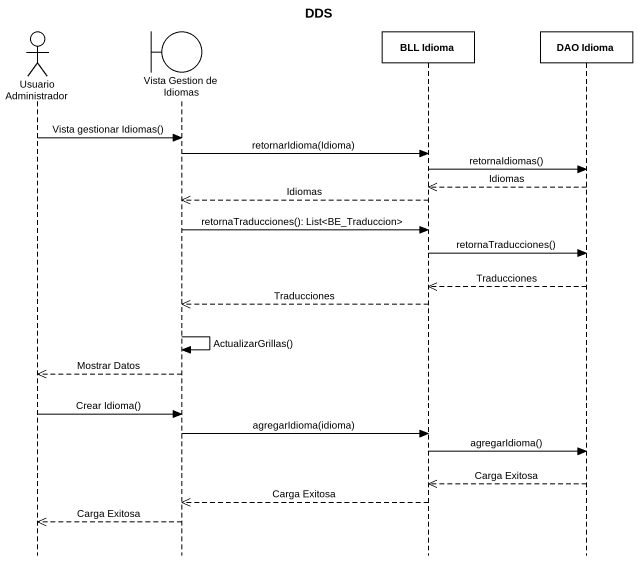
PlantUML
@startuml
title DDS
hide footbox
actor "Usuario Administrador" as Usuario_Administrador
boundary "Vista Gestion de Idiomas" as Vista_Gestion_de_Idiomas
participant "BLL Idioma" as BLL_Idioma
participant "DAO Idioma" as DAO_Idioma

Usuario_Administrador -> Vista_Gestion_de_Idiomas : Vista gestionar Idiomas()
Vista_Gestion_de_Idiomas -> BLL_Idioma : retornarIdioma(Idioma)
BLL_Idioma -> DAO_Idioma : retornaIdiomas()
DAO_Idioma -->> BLL_Idioma : Idiomas
BLL_Idioma -->> Vista_Gestion_de_Idiomas : Idiomas
Vista_Gestion_de_Idiomas -> BLL_Idioma : retornaTraducciones(): List<BE_Traduccion>
BLL_Idioma -> DAO_Idioma : retornaTraducciones()
DAO_Idioma -->> BLL_Idioma : Traducciones
BLL_Idioma -->> Vista_Gestion_de_Idiomas : Traducciones
Vista_Gestion_de_Idiomas -> Vista_Gestion_de_Idiomas : ActualizarGrillas()
Vista_Gestion_de_Idiomas -->> Usuario_Administrador : Mostrar Datos
Usuario_Administrador -> Vista_Gestion_de_Idiomas : Crear Idioma()
Vista_Gestion_de_Idiomas -> BLL_Idioma : agregarIdioma(idioma)
BLL_Idioma -> DAO_Idioma : agregarIdioma()
DAO_Idioma -->> BLL_Idioma : Carga Exitosa
BLL_Idioma -->> Vista_Gestion_de_Idiomas : Carga Exitosa
Vista_Gestion_de_Idiomas -->> Usuario_Administrador : Carga Exitosa
@enduml
